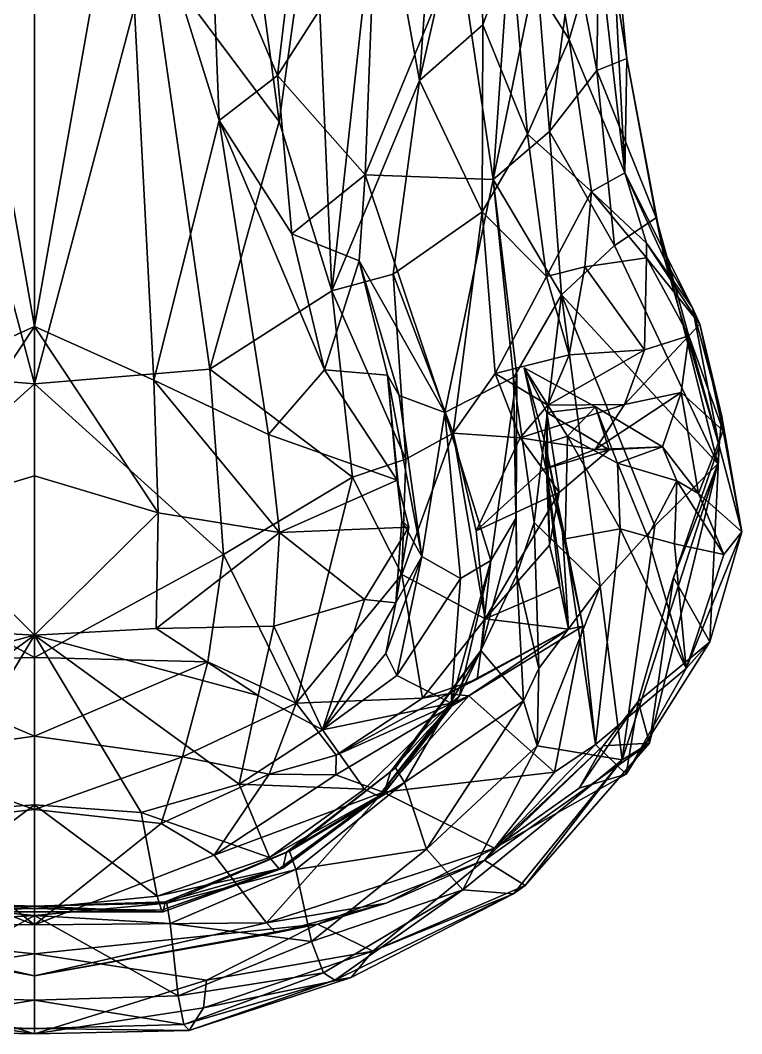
# Model space of a CAD drawing. Extents: x -0.66 to 0.66, y -2.3 to 3.93.
# Drawn here: x -0.0021 to 0.103, y -2.3014 to -2.1539 of the extents above; entities that cross this region are included whole.
import ezdxf

# ---------------------------------------------------------------- set-up
doc = ezdxf.new("R2010")
doc.units = 0
doc.layers.add('PARASAUR$LWO', color=1, linetype='CONTINUOUS')

msp = doc.modelspace()

# ---------------------------------------------------------------- linework, layer by layer
at = {"layer": 'PARASAUR$LWO'}
for points in [[(0, -2.10964, 2.57286), (0, -2.19849, 2.56348), (-0.01311, -2.12437, 2.57432)], [(0, -2.19849, 2.56348), (0, -2.10964, 2.57286), (0.01311, -2.12437, 2.57432)], [(0.0354, -2.16195, 2.58645), (0.02575, -2.13905, 2.58), (0.04013, -2.12242, 2.597)], [(0.0354, -2.16195, 2.58645), (0.04013, -2.12242, 2.597), (0.04958, -2.13979, 2.60565)], [(0, -2.19849, 2.56348), (-0.01739, -2.20628, 2.56612), (-0.01311, -2.12437, 2.57432)], [(0.01739, -2.20628, 2.56612), (0, -2.19849, 2.56348), (0.01311, -2.12437, 2.57432)], [(0.02693, -2.16851, 2.57672), (0.01311, -2.12437, 2.57432), (0.02575, -2.13905, 2.58)], [(0.01739, -2.20628, 2.56612), (0.01311, -2.12437, 2.57432), (0.02693, -2.16851, 2.57672)], [(0.06465, -2.12496, 2.78413), (0.05606, -2.16264, 2.77963), (0.06529, -2.15457, 2.76835)], [(0.05853, -2.1283, 2.79328), (0.05606, -2.16264, 2.77963), (0.06465, -2.12496, 2.78413)], [(0.06465, -2.12496, 2.78413), (0.06529, -2.15457, 2.76835), (0.06948, -2.14336, 2.76352)], [(0.05019, -2.13034, 2.80357), (0.05606, -2.16264, 2.77963), (0.05853, -2.1283, 2.79328)], [(0.07331, -2.12902, 2.75879), (0.06948, -2.14336, 2.76352), (0.07789, -2.15668, 2.7519)], [(0.07331, -2.12902, 2.75879), (0.07789, -2.15668, 2.7519), (0.08211, -2.14219, 2.74169)], [(0.04069, -2.13217, 2.81326), (0.04332, -2.19327, 2.78324), (0.05019, -2.13034, 2.80357)], [(0.04332, -2.19327, 2.78324), (0.05606, -2.16264, 2.77963), (0.05019, -2.13034, 2.80357)], [(0.03109, -2.13477, 2.82039), (0.03566, -2.16862, 2.79631), (0.04069, -2.13217, 2.81326)], [(0.03566, -2.16862, 2.79631), (0.04332, -2.19327, 2.78324), (0.04069, -2.13217, 2.81326)], [(0.08211, -2.14219, 2.74169), (0.086, -2.17609, 2.7225), (0.08375, -2.13309, 2.72052)], [(0.08375, -2.13309, 2.72052), (0.08627, -2.15946, 2.70301), (0.0823, -2.1343, 2.69104)], [(0.086, -2.17609, 2.7225), (0.08627, -2.15946, 2.70301), (0.08375, -2.13309, 2.72052)], [(0.03109, -2.13477, 2.82039), (0.01681, -2.14351, 2.82337), (0.03566, -2.16862, 2.79631)], [(0.0823, -2.1343, 2.69104), (0.08192, -2.16121, 2.68024), (0.07857, -2.14352, 2.66218)], [(0.08627, -2.15946, 2.70301), (0.08192, -2.16121, 2.68024), (0.0823, -2.1343, 2.69104)], [(0.02693, -2.16851, 2.57672), (0.02575, -2.13905, 2.58), (0.0354, -2.16195, 2.58645)], [(0.04818, -2.17638, 2.59794), (0.0354, -2.16195, 2.58645), (0.04958, -2.13979, 2.60565)], [(0.04958, -2.13979, 2.60565), (0.06182, -2.1433, 2.61914), (0.04818, -2.17638, 2.59794)], [(0.08211, -2.14219, 2.74169), (0.07789, -2.15668, 2.7519), (0.086, -2.17609, 2.7225)], [(0, -2.20685, 2.79113), (-0.01681, -2.14351, 2.82337), (-0.02554, -2.20467, 2.78478)], [(0, -2.20685, 2.79113), (0, -2.14769, 2.82793), (-0.01681, -2.14351, 2.82337)], [(0, -2.14769, 2.82793), (0, -2.20685, 2.79113), (0.01681, -2.14351, 2.82337)], [(0.01681, -2.14351, 2.82337), (0, -2.20685, 2.79113), (0.02554, -2.20467, 2.78478)], [(0.01681, -2.14351, 2.82337), (0.02554, -2.20467, 2.78478), (0.03566, -2.16862, 2.79631)], [(0.06182, -2.1433, 2.61914), (0.06682, -2.17706, 2.62258), (0.04818, -2.17638, 2.59794)], [(0.06182, -2.1433, 2.61914), (0.06898, -2.14571, 2.62837), (0.06682, -2.17706, 2.62258)], [(0.06948, -2.14336, 2.76352), (0.06529, -2.15457, 2.76835), (0.0718, -2.1705, 2.76051)], [(0.06948, -2.14336, 2.76352), (0.0718, -2.1705, 2.76051), (0.07789, -2.15668, 2.7519)], [(0.07857, -2.14352, 2.66218), (0.07504, -2.17009, 2.64423), (0.07313, -2.14646, 2.63799)], [(0.08192, -2.16121, 2.68024), (0.07504, -2.17009, 2.64423), (0.07857, -2.14352, 2.66218)], [(0.06898, -2.14571, 2.62837), (0.07313, -2.14646, 2.63799), (0.06682, -2.17706, 2.62258)], [(0.07504, -2.17009, 2.64423), (0.06682, -2.17706, 2.62258), (0.07313, -2.14646, 2.63799)], [(0.06529, -2.15457, 2.76835), (0.05606, -2.16264, 2.77963), (0.06523, -2.18177, 2.76687)], [(0.06529, -2.15457, 2.76835), (0.06523, -2.18177, 2.76687), (0.0718, -2.1705, 2.76051)], [(0.07789, -2.15668, 2.7519), (0.0718, -2.1705, 2.76051), (0.08113, -2.17884, 2.74291)], [(0.07789, -2.15668, 2.7519), (0.08113, -2.17884, 2.74291), (0.086, -2.17609, 2.7225)], [(0.08192, -2.16121, 2.68024), (0.08627, -2.15946, 2.70301), (0.09057, -2.18266, 2.69578)], [(0.08627, -2.15946, 2.70301), (0.086, -2.17609, 2.7225), (0.09176, -2.18866, 2.7154)], [(0.09176, -2.18866, 2.7154), (0.09057, -2.18266, 2.69578), (0.08627, -2.15946, 2.70301)], [(0.07504, -2.17009, 2.64423), (0.08192, -2.16121, 2.68024), (0.08448, -2.18671, 2.66669)], [(0.09057, -2.18266, 2.69578), (0.08448, -2.18671, 2.66669), (0.08192, -2.16121, 2.68024)], [(0.03751, -2.18498, 2.5833), (0.02693, -2.16851, 2.57672), (0.0354, -2.16195, 2.58645)], [(0.03751, -2.18498, 2.5833), (0.0354, -2.16195, 2.58645), (0.04818, -2.17638, 2.59794)], [(0.04332, -2.19327, 2.78324), (0.05224, -2.19087, 2.77797), (0.05606, -2.16264, 2.77963)], [(0.05224, -2.19087, 2.77797), (0.06523, -2.18177, 2.76687), (0.05606, -2.16264, 2.77963)], [(0.03411, -2.21419, 2.57136), (0.01739, -2.20628, 2.56612), (0.02693, -2.16851, 2.57672)], [(0.03566, -2.16862, 2.79631), (0.02554, -2.20467, 2.78478), (0.04332, -2.19327, 2.78324)], [(0.04224, -2.2048, 2.57943), (0.02693, -2.16851, 2.57672), (0.03751, -2.18498, 2.5833)], [(0.03411, -2.21419, 2.57136), (0.02693, -2.16851, 2.57672), (0.04224, -2.2048, 2.57943)], [(0.0718, -2.1705, 2.76051), (0.06523, -2.18177, 2.76687), (0.07457, -2.19122, 2.75702)], [(0.06682, -2.17706, 2.62258), (0.07504, -2.17009, 2.64423), (0.07677, -2.19389, 2.63814)], [(0.0718, -2.1705, 2.76051), (0.07457, -2.19122, 2.75702), (0.08113, -2.17884, 2.74291)], [(0.08448, -2.18671, 2.66669), (0.07677, -2.19389, 2.63814), (0.07504, -2.17009, 2.64423)], [(0.04729, -2.18893, 2.59358), (0.03751, -2.18498, 2.5833), (0.04818, -2.17638, 2.59794)], [(0.04729, -2.18893, 2.59358), (0.04818, -2.17638, 2.59794), (0.05979, -2.21099, 2.60413)], [(0.04818, -2.17638, 2.59794), (0.06682, -2.17706, 2.62258), (0.05979, -2.21099, 2.60413)], [(0.086, -2.17609, 2.7225), (0.08113, -2.17884, 2.74291), (0.08914, -2.18637, 2.73153)], [(0.086, -2.17609, 2.7225), (0.09583, -2.19577, 2.71844), (0.09176, -2.18866, 2.7154)], [(0.08914, -2.18637, 2.73153), (0.09583, -2.19577, 2.71844), (0.086, -2.17609, 2.7225)], [(0.06682, -2.17706, 2.62258), (0.07028, -2.20559, 2.6183), (0.05979, -2.21099, 2.60413)], [(0.07028, -2.20559, 2.6183), (0.06682, -2.17706, 2.62258), (0.06975, -2.20595, 2.62192)], [(0.07677, -2.19389, 2.63814), (0.06975, -2.20595, 2.62192), (0.06682, -2.17706, 2.62258)], [(0.08015, -2.1898, 2.75194), (0.08113, -2.17884, 2.74291), (0.07457, -2.19122, 2.75702)], [(0.08015, -2.1898, 2.75194), (0.08916, -2.18847, 2.73582), (0.08113, -2.17884, 2.74291)], [(0.08916, -2.18847, 2.73582), (0.08914, -2.18637, 2.73153), (0.08113, -2.17884, 2.74291)], [(0.06099, -2.21401, 2.76918), (0.06523, -2.18177, 2.76687), (0.05224, -2.19087, 2.77797)], [(0.06523, -2.18177, 2.76687), (0.06099, -2.21401, 2.76918), (0.06709, -2.20534, 2.76508)], [(0.06523, -2.18177, 2.76687), (0.06709, -2.20534, 2.76508), (0.07457, -2.19122, 2.75702)], [(0.08448, -2.18671, 2.66669), (0.09057, -2.18266, 2.69578), (0.09953, -2.21848, 2.66201)], [(0.09973, -2.21584, 2.69449), (0.09953, -2.21848, 2.66201), (0.09057, -2.18266, 2.69578)], [(0.09057, -2.18266, 2.69578), (0.09176, -2.18866, 2.7154), (0.09973, -2.21584, 2.69449)], [(0.04224, -2.2048, 2.57943), (0.03751, -2.18498, 2.5833), (0.04729, -2.18893, 2.59358)], [(0.09953, -2.21848, 2.66201), (0.07677, -2.19389, 2.63814), (0.08448, -2.18671, 2.66669)], [(0.08914, -2.18637, 2.73153), (0.09692, -2.19815, 2.72246), (0.09583, -2.19577, 2.71844)], [(0.08914, -2.18637, 2.73153), (0.08916, -2.18847, 2.73582), (0.09692, -2.19815, 2.72246)], [(0.0514, -2.20557, 2.58575), (0.04224, -2.2048, 2.57943), (0.04729, -2.18893, 2.59358)], [(0.0531, -2.20854, 2.59445), (0.0514, -2.20557, 2.58575), (0.04729, -2.18893, 2.59358)], [(0.04729, -2.18893, 2.59358), (0.05979, -2.21099, 2.60413), (0.0531, -2.20854, 2.59445)], [(0.08884, -2.20187, 2.74215), (0.08916, -2.18847, 2.73582), (0.08015, -2.1898, 2.75194)], [(0.08916, -2.18847, 2.73582), (0.08884, -2.20187, 2.74215), (0.09533, -2.19986, 2.72664)], [(0.09692, -2.19815, 2.72246), (0.08916, -2.18847, 2.73582), (0.09533, -2.19986, 2.72664)], [(0.09583, -2.19577, 2.71844), (0.09973, -2.21584, 2.69449), (0.09176, -2.18866, 2.7154)], [(0.0541, -2.21779, 2.77196), (0.05224, -2.19087, 2.77797), (0.04332, -2.19327, 2.78324)], [(0.05224, -2.19087, 2.77797), (0.0541, -2.21779, 2.77196), (0.06099, -2.21401, 2.76918)], [(0.07457, -2.19122, 2.75702), (0.07787, -2.2026, 2.75757), (0.08015, -2.1898, 2.75194)], [(0.08884, -2.20187, 2.74215), (0.08015, -2.1898, 2.75194), (0.07787, -2.2026, 2.75757)], [(0.07457, -2.19122, 2.75702), (0.06709, -2.20534, 2.76508), (0.07787, -2.2026, 2.75757)], [(0.04332, -2.19327, 2.78324), (0.02554, -2.20467, 2.78478), (0.04635, -2.2204, 2.77358)], [(0.04332, -2.19327, 2.78324), (0.04635, -2.2204, 2.77358), (0.0541, -2.21779, 2.77196)], [(0.07677, -2.19389, 2.63814), (0.07276, -2.22702, 2.62799), (0.06975, -2.20595, 2.62192)], [(0.07276, -2.22702, 2.62799), (0.07677, -2.19389, 2.63814), (0.08238, -2.23633, 2.63836)], [(0.09034, -2.22749, 2.64676), (0.08238, -2.23633, 2.63836), (0.07677, -2.19389, 2.63814)], [(0.09953, -2.21848, 2.66201), (0.09034, -2.22749, 2.64676), (0.07677, -2.19389, 2.63814)], [(0.09692, -2.19815, 2.72246), (0.10011, -2.21156, 2.71394), (0.09583, -2.19577, 2.71844)], [(0.09973, -2.21584, 2.69449), (0.09583, -2.19577, 2.71844), (0.10011, -2.21156, 2.71394)], [(-0.01739, -2.20628, 2.56612), (0, -2.19849, 2.56348), (-0.01802, -2.22562, 2.56851)], [(0, -2.22024, 2.56645), (-0.01802, -2.22562, 2.56851), (0, -2.19849, 2.56348)], [(0, -2.19849, 2.56348), (0.01739, -2.20628, 2.56612), (0.01802, -2.22562, 2.56851)], [(0.01802, -2.22562, 2.56851), (0, -2.22024, 2.56645), (0, -2.19849, 2.56348)], [(0.10029, -2.21365, 2.71812), (0.09692, -2.19815, 2.72246), (0.09533, -2.19986, 2.72664)], [(0.10029, -2.21365, 2.71812), (0.10011, -2.21156, 2.71394), (0.09692, -2.19815, 2.72246)], [(0.08884, -2.20187, 2.74215), (0.08592, -2.20982, 2.74575), (0.09533, -2.19986, 2.72664)], [(0.08592, -2.20982, 2.74575), (0.09418, -2.2081, 2.72616), (0.09533, -2.19986, 2.72664)], [(0.09418, -2.2081, 2.72616), (0.10029, -2.21365, 2.71812), (0.09533, -2.19986, 2.72664)], [(0.07475, -2.20993, 2.76053), (0.07787, -2.2026, 2.75757), (0.06709, -2.20534, 2.76508)], [(0.07475, -2.20993, 2.76053), (0.08884, -2.20187, 2.74215), (0.07787, -2.2026, 2.75757)], [(0.08592, -2.20982, 2.74575), (0.08884, -2.20187, 2.74215), (0.07475, -2.20993, 2.76053)], [(0.08171, -2.2102, 2.72894), (0.07134, -2.20449, 2.73219), (0.07765, -2.21444, 2.72514)], [(0.07439, -2.2155, 2.72886), (0.07765, -2.21444, 2.72514), (0.07134, -2.20449, 2.73219)], [(0.07439, -2.2155, 2.72886), (0.07134, -2.20449, 2.73219), (0.0746, -2.21952, 2.73867)], [(0.07464, -2.211, 2.74302), (0.0746, -2.21952, 2.73867), (0.07134, -2.20449, 2.73219)], [(0.08171, -2.2102, 2.72894), (0.07464, -2.211, 2.74302), (0.07134, -2.20449, 2.73219)], [(0, -2.20685, 2.79113), (-0.02554, -2.20467, 2.78478), (-0.02752, -2.23166, 2.77405)], [(0.02554, -2.20467, 2.78478), (0, -2.20685, 2.79113), (0.02752, -2.23166, 2.77405)], [(0.02554, -2.20467, 2.78478), (0.02752, -2.23166, 2.77405), (0.04635, -2.2204, 2.77358)], [(0.05283, -2.22087, 2.58042), (0.03411, -2.21419, 2.57136), (0.04224, -2.2048, 2.57943)], [(0.05283, -2.22087, 2.58042), (0.04224, -2.2048, 2.57943), (0.0514, -2.20557, 2.58575)], [(0.05642, -2.23198, 2.5968), (0.0514, -2.20557, 2.58575), (0.0531, -2.20854, 2.59445)], [(0.05642, -2.23198, 2.5968), (0.05352, -2.22677, 2.58564), (0.0514, -2.20557, 2.58575)], [(0.05352, -2.22677, 2.58564), (0.05283, -2.22087, 2.58042), (0.0514, -2.20557, 2.58575)], [(0.05979, -2.21099, 2.60413), (0.07028, -2.20559, 2.6183), (0.06648, -2.23254, 2.61611)], [(0.06709, -2.20534, 2.76508), (0.06099, -2.21401, 2.76918), (0.07074, -2.21471, 2.76171)], [(0.07028, -2.20559, 2.6183), (0.07015, -2.22632, 2.62179), (0.06648, -2.23254, 2.61611)], [(0.06709, -2.20534, 2.76508), (0.07074, -2.21471, 2.76171), (0.07475, -2.20993, 2.76053)], [(0.07015, -2.22632, 2.62179), (0.07028, -2.20559, 2.6183), (0.06975, -2.20595, 2.62192)], [(0.07027, -2.23461, 2.62639), (0.06975, -2.20595, 2.62192), (0.07276, -2.22702, 2.62799)], [(0.06975, -2.20595, 2.62192), (0.07027, -2.23461, 2.62639), (0.07015, -2.22632, 2.62179)], [(0, -2.24667, 2.77126), (0, -2.20685, 2.79113), (-0.02752, -2.23166, 2.77405)], [(0, -2.20685, 2.79113), (0, -2.24667, 2.77126), (0.02752, -2.23166, 2.77405)], [(0.01739, -2.20628, 2.56612), (0.03411, -2.21419, 2.57136), (0.03571, -2.22848, 2.57307)], [(0.03571, -2.22848, 2.57307), (0.01802, -2.22562, 2.56851), (0.01739, -2.20628, 2.56612)], [(0.05642, -2.23198, 2.5968), (0.0531, -2.20854, 2.59445), (0.05979, -2.21099, 2.60413)], [(0.09418, -2.2081, 2.72616), (0.08169, -2.21638, 2.74474), (0.09146, -2.21602, 2.72586)], [(0.08169, -2.21638, 2.74474), (0.09418, -2.2081, 2.72616), (0.08592, -2.20982, 2.74575)], [(0.09673, -2.22278, 2.71878), (0.09418, -2.2081, 2.72616), (0.09146, -2.21602, 2.72586)], [(0.09418, -2.2081, 2.72616), (0.09673, -2.22278, 2.71878), (0.10029, -2.21365, 2.71812)], [(0.08592, -2.20982, 2.74575), (0.07475, -2.20993, 2.76053), (0.07074, -2.21471, 2.76171)], [(0.08169, -2.21638, 2.74474), (0.08592, -2.20982, 2.74575), (0.07074, -2.21471, 2.76171)], [(0.07464, -2.211, 2.74302), (0.08171, -2.2102, 2.72894), (0.08371, -2.21645, 2.73939)], [(0.07765, -2.21444, 2.72514), (0.08493, -2.21837, 2.72378), (0.08171, -2.2102, 2.72894)], [(0.08171, -2.2102, 2.72894), (0.08493, -2.21837, 2.72378), (0.09146, -2.21602, 2.72586)], [(0.08371, -2.21645, 2.73939), (0.08171, -2.2102, 2.72894), (0.09146, -2.21602, 2.72586)], [(0.05979, -2.21099, 2.60413), (0.06207, -2.23515, 2.6077), (0.05642, -2.23198, 2.5968)], [(0.05979, -2.21099, 2.60413), (0.06648, -2.23254, 2.61611), (0.06207, -2.23515, 2.6077)], [(0.07464, -2.211, 2.74302), (0.07501, -2.23034, 2.75247), (0.0746, -2.21952, 2.73867)], [(0.07501, -2.23034, 2.75247), (0.07464, -2.211, 2.74302), (0.07642, -2.22265, 2.75395)], [(0.07464, -2.211, 2.74302), (0.08371, -2.21645, 2.73939), (0.07642, -2.22265, 2.75395)], [(0.10011, -2.21156, 2.71394), (0.10301, -2.22838, 2.70762), (0.09973, -2.21584, 2.69449)], [(0.10011, -2.21156, 2.71394), (0.10029, -2.21365, 2.71812), (0.10301, -2.22838, 2.70762)], [(0.03571, -2.22848, 2.57307), (0.03411, -2.21419, 2.57136), (0.05283, -2.22087, 2.58042)], [(0.06099, -2.21401, 2.76918), (0.0541, -2.21779, 2.77196), (0.0535, -2.23459, 2.76655)], [(0.0535, -2.23459, 2.76655), (0.06567, -2.24103, 2.75942), (0.06099, -2.21401, 2.76918)], [(0.06567, -2.24103, 2.75942), (0.06433, -2.22824, 2.76366), (0.06099, -2.21401, 2.76918)], [(0.06099, -2.21401, 2.76918), (0.06433, -2.22824, 2.76366), (0.07074, -2.21471, 2.76171)], [(0.0741, -2.21928, 2.75828), (0.07074, -2.21471, 2.76171), (0.06433, -2.22824, 2.76366)], [(0.0741, -2.21928, 2.75828), (0.08169, -2.21638, 2.74474), (0.07074, -2.21471, 2.76171)], [(0.07439, -2.2155, 2.72886), (0.07731, -2.22938, 2.72805), (0.07765, -2.21444, 2.72514)], [(0.07765, -2.21444, 2.72514), (0.07731, -2.22938, 2.72805), (0.0853, -2.22794, 2.72095)], [(0.08493, -2.21837, 2.72378), (0.07765, -2.21444, 2.72514), (0.0853, -2.22794, 2.72095)], [(0.10029, -2.21365, 2.71812), (0.09673, -2.22278, 2.71878), (0.10301, -2.22838, 2.70762)], [(0.0746, -2.21952, 2.73867), (0.07691, -2.22844, 2.7355), (0.07439, -2.2155, 2.72886)], [(0.07439, -2.2155, 2.72886), (0.07691, -2.22844, 2.7355), (0.07731, -2.22938, 2.72805)], [(0.08169, -2.21638, 2.74474), (0.08371, -2.21645, 2.73939), (0.09146, -2.21602, 2.72586)], [(0.08493, -2.21837, 2.72378), (0.09355, -2.22094, 2.72175), (0.09146, -2.21602, 2.72586)], [(0.09355, -2.22094, 2.72175), (0.09673, -2.22278, 2.71878), (0.09146, -2.21602, 2.72586)], [(0.09953, -2.21848, 2.66201), (0.09973, -2.21584, 2.69449), (0.09307, -2.23503, 2.67814)], [(0.09836, -2.24437, 2.69705), (0.09307, -2.23503, 2.67814), (0.09973, -2.21584, 2.69449)], [(0.10301, -2.22838, 2.70762), (0.09836, -2.24437, 2.69705), (0.09973, -2.21584, 2.69449)], [(0.08371, -2.21645, 2.73939), (0.08169, -2.21638, 2.74474), (0.0741, -2.21928, 2.75828)], [(0.08371, -2.21645, 2.73939), (0.0741, -2.21928, 2.75828), (0.07642, -2.22265, 2.75395)], [(0.0541, -2.21779, 2.77196), (0.04635, -2.2204, 2.77358), (0.0535, -2.23459, 2.76655)], [(0.09355, -2.22094, 2.72175), (0.08493, -2.21837, 2.72378), (0.08929, -2.22907, 2.72046)], [(0.08929, -2.22907, 2.72046), (0.08493, -2.21837, 2.72378), (0.0853, -2.22794, 2.72095)], [(0.09034, -2.22749, 2.64676), (0.09953, -2.21848, 2.66201), (0.08559, -2.26156, 2.65052)], [(0.08956, -2.25916, 2.66137), (0.08559, -2.26156, 2.65052), (0.09953, -2.21848, 2.66201)], [(0.09953, -2.21848, 2.66201), (0.09307, -2.23503, 2.67814), (0.08956, -2.25916, 2.66137)], [(0, -2.22024, 2.56645), (0, -2.24341, 2.57858), (-0.01802, -2.22562, 2.56851)], [(0, -2.24341, 2.57858), (0, -2.22024, 2.56645), (0.01802, -2.22562, 2.56851)], [(0.04635, -2.2204, 2.77358), (0.02752, -2.23166, 2.77405), (0.03812, -2.25334, 2.76213)], [(0.0535, -2.23459, 2.76655), (0.04635, -2.2204, 2.77358), (0.03812, -2.25334, 2.76213)], [(0.06433, -2.22824, 2.76366), (0.07642, -2.22265, 2.75395), (0.0741, -2.21928, 2.75828)], [(0.07691, -2.22844, 2.7355), (0.0746, -2.21952, 2.73867), (0.07777, -2.24257, 2.74657)], [(0.0746, -2.21952, 2.73867), (0.07652, -2.23636, 2.75007), (0.07777, -2.24257, 2.74657)], [(0.0746, -2.21952, 2.73867), (0.07501, -2.23034, 2.75247), (0.07652, -2.23636, 2.75007)], [(0.05453, -2.22772, 2.57972), (0.03571, -2.22848, 2.57307), (0.05283, -2.22087, 2.58042)], [(0.05453, -2.22772, 2.57972), (0.05283, -2.22087, 2.58042), (0.05352, -2.22677, 2.58564)], [(0.08929, -2.22907, 2.72046), (0.09322, -2.23011, 2.71987), (0.09355, -2.22094, 2.72175)], [(0.10043, -2.23166, 2.71583), (0.09355, -2.22094, 2.72175), (0.09322, -2.23011, 2.71987)], [(0.09355, -2.22094, 2.72175), (0.10043, -2.23166, 2.71583), (0.09673, -2.22278, 2.71878)], [(0.06433, -2.22824, 2.76366), (0.06567, -2.24103, 2.75942), (0.07642, -2.22265, 2.75395)], [(0.07501, -2.23034, 2.75247), (0.07642, -2.22265, 2.75395), (0.06567, -2.24103, 2.75942)], [(0.09673, -2.22278, 2.71878), (0.10043, -2.23166, 2.71583), (0.10301, -2.22838, 2.70762)], [(0, -2.24341, 2.57858), (-0.01771, -2.24245, 2.57698), (-0.01802, -2.22562, 2.56851)], [(0.01771, -2.24245, 2.57698), (0, -2.24341, 2.57858), (0.01802, -2.22562, 2.56851)], [(0.01771, -2.24245, 2.57698), (0.01802, -2.22562, 2.56851), (0.03571, -2.22848, 2.57307)], [(0.06503, -2.24564, 2.62741), (0.07015, -2.22632, 2.62179), (0.07027, -2.23461, 2.62639)], [(0.06648, -2.23254, 2.61611), (0.07015, -2.22632, 2.62179), (0.06503, -2.24564, 2.62741)], [(0.03571, -2.22848, 2.57307), (0.05453, -2.22772, 2.57972), (0.04809, -2.23822, 2.58184)], [(0.04809, -2.23822, 2.58184), (0.05453, -2.22772, 2.57972), (0.05263, -2.23873, 2.58656)], [(0.05263, -2.23873, 2.58656), (0.05352, -2.22677, 2.58564), (0.05642, -2.23198, 2.5968)], [(0.05263, -2.23873, 2.58656), (0.05453, -2.22772, 2.57972), (0.05352, -2.22677, 2.58564)], [(0.07027, -2.23461, 2.62639), (0.07276, -2.22702, 2.62799), (0.07344, -2.24828, 2.63393)], [(0.08238, -2.23633, 2.63836), (0.07344, -2.24828, 2.63393), (0.07276, -2.22702, 2.62799)], [(0.0853, -2.22794, 2.72095), (0.07731, -2.22938, 2.72805), (0.08173, -2.25932, 2.72449)], [(0.09493, -2.24825, 2.71213), (0.0853, -2.22794, 2.72095), (0.08173, -2.25932, 2.72449)], [(0.08238, -2.23633, 2.63836), (0.09034, -2.22749, 2.64676), (0.08559, -2.26156, 2.65052)], [(0.08929, -2.22907, 2.72046), (0.0853, -2.22794, 2.72095), (0.09493, -2.24825, 2.71213)], [(0.03487, -2.24213, 2.57955), (0.01771, -2.24245, 2.57698), (0.03571, -2.22848, 2.57307)], [(0.04809, -2.23822, 2.58184), (0.03487, -2.24213, 2.57955), (0.03571, -2.22848, 2.57307)], [(0.07691, -2.22844, 2.7355), (0.07986, -2.24209, 2.73572), (0.07731, -2.22938, 2.72805)], [(0.07986, -2.24209, 2.73572), (0.07691, -2.22844, 2.7355), (0.07777, -2.24257, 2.74657)], [(0.07731, -2.22938, 2.72805), (0.07986, -2.24209, 2.73572), (0.08173, -2.25932, 2.72449)], [(0.09322, -2.23011, 2.71987), (0.08929, -2.22907, 2.72046), (0.09493, -2.24825, 2.71213)], [(0.09493, -2.24825, 2.71213), (0.09836, -2.24437, 2.69705), (0.10301, -2.22838, 2.70762)], [(0.10301, -2.22838, 2.70762), (0.10043, -2.23166, 2.71583), (0.09493, -2.24825, 2.71213)], [(0.06567, -2.24103, 2.75942), (0.07652, -2.23636, 2.75007), (0.07501, -2.23034, 2.75247)], [(0.10043, -2.23166, 2.71583), (0.09322, -2.23011, 2.71987), (0.09493, -2.24825, 2.71213)], [(0, -2.24667, 2.77126), (-0.02752, -2.23166, 2.77405), (-0.02528, -2.2473, 2.76682)], [(0.02752, -2.23166, 2.77405), (0, -2.24667, 2.77126), (0.02528, -2.2473, 2.76682)], [(0.02752, -2.23166, 2.77405), (0.02528, -2.2473, 2.76682), (0.03812, -2.25334, 2.76213)], [(0.05119, -2.24607, 2.59571), (0.05263, -2.23873, 2.58656), (0.05642, -2.23198, 2.5968)], [(0.05642, -2.23198, 2.5968), (0.0528, -2.24927, 2.6008), (0.05119, -2.24607, 2.59571)], [(0.0528, -2.24927, 2.6008), (0.05642, -2.23198, 2.5968), (0.06207, -2.23515, 2.6077)], [(0.06648, -2.23254, 2.61611), (0.06184, -2.25236, 2.61828), (0.06071, -2.25334, 2.615)], [(0.06207, -2.23515, 2.6077), (0.06648, -2.23254, 2.61611), (0.06071, -2.25334, 2.615)], [(0.06648, -2.23254, 2.61611), (0.06503, -2.24564, 2.62741), (0.06184, -2.25236, 2.61828)], [(0.03812, -2.25334, 2.76213), (0.05651, -2.25259, 2.75748), (0.0535, -2.23459, 2.76655)], [(0.06207, -2.23515, 2.6077), (0.06071, -2.25334, 2.615), (0.0528, -2.24927, 2.6008)], [(0.06567, -2.24103, 2.75942), (0.0535, -2.23459, 2.76655), (0.05651, -2.25259, 2.75748)], [(0.06503, -2.24564, 2.62741), (0.07027, -2.23461, 2.62639), (0.07124, -2.25299, 2.63467)], [(0.07344, -2.24828, 2.63393), (0.07124, -2.25299, 2.63467), (0.07027, -2.23461, 2.62639)], [(0.08791, -2.2531, 2.69277), (0.08956, -2.25916, 2.66137), (0.09307, -2.23503, 2.67814)], [(0.09836, -2.24437, 2.69705), (0.08791, -2.2531, 2.69277), (0.09307, -2.23503, 2.67814)], [(0.06567, -2.24103, 2.75942), (0.07777, -2.24257, 2.74657), (0.07652, -2.23636, 2.75007)], [(0.08238, -2.23633, 2.63836), (0.0732, -2.25955, 2.63948), (0.07344, -2.24828, 2.63393)], [(0.08238, -2.23633, 2.63836), (0.08559, -2.26156, 2.65052), (0.0732, -2.25955, 2.63948)], [(0.03487, -2.24213, 2.57955), (0.04809, -2.23822, 2.58184), (0.04195, -2.25718, 2.59948)], [(0.05263, -2.23873, 2.58656), (0.04195, -2.25718, 2.59948), (0.04809, -2.23822, 2.58184)], [(0.04195, -2.25718, 2.59948), (0.05263, -2.23873, 2.58656), (0.05119, -2.24607, 2.59571)], [(0.0645, -2.24981, 2.75373), (0.06567, -2.24103, 2.75942), (0.05651, -2.25259, 2.75748)], [(0.06567, -2.24103, 2.75942), (0.0645, -2.24981, 2.75373), (0.07777, -2.24257, 2.74657)], [(0, -2.24341, 2.57858), (-0.03258, -2.25222, 2.5876), (-0.01771, -2.24245, 2.57698)], [(0.03258, -2.25222, 2.5876), (0, -2.24341, 2.57858), (0.01771, -2.24245, 2.57698)], [(0.01771, -2.24245, 2.57698), (0.03487, -2.24213, 2.57955), (0.03258, -2.25222, 2.5876)], [(0.04195, -2.25718, 2.59948), (0.03258, -2.25222, 2.5876), (0.03487, -2.24213, 2.57955)], [(0.0645, -2.24981, 2.75373), (0.06019, -2.25195, 2.75122), (0.07777, -2.24257, 2.74657)], [(0.06019, -2.25195, 2.75122), (0.06327, -2.25223, 2.74397), (0.07777, -2.24257, 2.74657)], [(0.07986, -2.24209, 2.73572), (0.06327, -2.25223, 2.74397), (0.07574, -2.26339, 2.72903)], [(0.06327, -2.25223, 2.74397), (0.07986, -2.24209, 2.73572), (0.07777, -2.24257, 2.74657)], [(0.07986, -2.24209, 2.73572), (0.07574, -2.26339, 2.72903), (0.08173, -2.25932, 2.72449)], [(-0.03258, -2.25222, 2.5876), (0, -2.24341, 2.57858), (-0.0298, -2.26513, 2.60369)], [(-0.01554, -2.26925, 2.60683), (-0.0298, -2.26513, 2.60369), (0, -2.24341, 2.57858)], [(0, -2.26814, 2.60736), (-0.01554, -2.26925, 2.60683), (0, -2.24341, 2.57858)], [(0, -2.24341, 2.57858), (0.03258, -2.25222, 2.5876), (0.0298, -2.26513, 2.60369)], [(0.0298, -2.26513, 2.60369), (0.01554, -2.26925, 2.60683), (0, -2.24341, 2.57858)], [(0.01554, -2.26925, 2.60683), (0, -2.26814, 2.60736), (0, -2.24341, 2.57858)], [(0.06503, -2.24564, 2.62741), (0.05187, -2.26333, 2.6294), (0.06184, -2.25236, 2.61828)], [(0.06503, -2.24564, 2.62741), (0.0526, -2.26274, 2.63237), (0.05187, -2.26333, 2.6294)], [(0.06503, -2.24564, 2.62741), (0.0539, -2.26488, 2.63565), (0.0526, -2.26274, 2.63237)], [(0.06503, -2.24564, 2.62741), (0.07124, -2.25299, 2.63467), (0.0539, -2.26488, 2.63565)], [(0.08617, -2.26365, 2.71307), (0.08791, -2.2531, 2.69277), (0.09836, -2.24437, 2.69705)], [(0.09493, -2.24825, 2.71213), (0.08617, -2.26365, 2.71307), (0.09836, -2.24437, 2.69705)], [(0, -2.25812, 2.76325), (0, -2.24667, 2.77126), (-0.02528, -2.2473, 2.76682)], [(0, -2.24667, 2.77126), (0, -2.25812, 2.76325), (0.02528, -2.2473, 2.76682)], [(0.05119, -2.24607, 2.59571), (0.0528, -2.24927, 2.6008), (0.04195, -2.25718, 2.59948)], [(0, -2.25812, 2.76325), (-0.02528, -2.2473, 2.76682), (-0.02157, -2.26115, 2.75823)], [(0.02528, -2.2473, 2.76682), (0, -2.25812, 2.76325), (0.02157, -2.26115, 2.75823)], [(0.02528, -2.2473, 2.76682), (0.02157, -2.26115, 2.75823), (0.03812, -2.25334, 2.76213)], [(0.07344, -2.24828, 2.63393), (0.0732, -2.25955, 2.63948), (0.07124, -2.25299, 2.63467)], [(0.08173, -2.25932, 2.72449), (0.08617, -2.26365, 2.71307), (0.09493, -2.24825, 2.71213)], [(0.0528, -2.24927, 2.6008), (0.06071, -2.25334, 2.615), (0.04195, -2.25718, 2.59948)], [(0.06019, -2.25195, 2.75122), (0.0645, -2.24981, 2.75373), (0.05651, -2.25259, 2.75748)], [(0.04195, -2.25718, 2.59948), (0.0298, -2.26513, 2.60369), (0.03258, -2.25222, 2.5876)], [(0.05651, -2.25259, 2.75748), (0.03812, -2.25334, 2.76213), (0.04395, -2.2609, 2.75385)], [(0.04391, -2.26374, 2.74684), (0.06327, -2.25223, 2.74397), (0.04395, -2.2609, 2.75385)], [(0.06327, -2.25223, 2.74397), (0.04391, -2.26374, 2.74684), (0.05081, -2.26629, 2.7367)], [(0.04395, -2.2609, 2.75385), (0.06019, -2.25195, 2.75122), (0.05651, -2.25259, 2.75748)], [(0.06327, -2.25223, 2.74397), (0.06019, -2.25195, 2.75122), (0.04395, -2.2609, 2.75385)], [(0.05013, -2.26687, 2.61931), (0.06071, -2.25334, 2.615), (0.06184, -2.25236, 2.61828)], [(0.06184, -2.25236, 2.61828), (0.05092, -2.26642, 2.62263), (0.05013, -2.26687, 2.61931)], [(0.06327, -2.25223, 2.74397), (0.05081, -2.26629, 2.7367), (0.07574, -2.26339, 2.72903)], [(0.05187, -2.26333, 2.6294), (0.05092, -2.26642, 2.62263), (0.06184, -2.25236, 2.61828)], [(0.07124, -2.25299, 2.63467), (0.05711, -2.27458, 2.64093), (0.0539, -2.26488, 2.63565)], [(0.07124, -2.25299, 2.63467), (0.0732, -2.25955, 2.63948), (0.05711, -2.27458, 2.64093)], [(0.07934, -2.26569, 2.70784), (0.08791, -2.2531, 2.69277), (0.08617, -2.26365, 2.71307)], [(0.07934, -2.26569, 2.70784), (0.08283, -2.25954, 2.685), (0.08791, -2.2531, 2.69277)], [(0.08283, -2.25954, 2.685), (0.08956, -2.25916, 2.66137), (0.08791, -2.2531, 2.69277)], [(0.03812, -2.25334, 2.76213), (0.02157, -2.26115, 2.75823), (0.03418, -2.26367, 2.75406)], [(0.03812, -2.25334, 2.76213), (0.03418, -2.26367, 2.75406), (0.04395, -2.2609, 2.75385)], [(0.06071, -2.25334, 2.615), (0.04809, -2.26582, 2.61473), (0.04195, -2.25718, 2.59948)], [(0.06071, -2.25334, 2.615), (0.05013, -2.26687, 2.61931), (0.04809, -2.26582, 2.61473)], [(0.04195, -2.25718, 2.59948), (0.04809, -2.26582, 2.61473), (0.0298, -2.26513, 2.60369)], [(0, -2.26878, 2.75374), (0, -2.25812, 2.76325), (-0.02157, -2.26115, 2.75823)], [(0, -2.25812, 2.76325), (0, -2.26878, 2.75374), (0.02157, -2.26115, 2.75823)], [(0.0732, -2.25955, 2.63948), (0.06239, -2.28051, 2.64787), (0.05711, -2.27458, 2.64093)], [(0.06239, -2.28051, 2.64787), (0.0732, -2.25955, 2.63948), (0.08559, -2.26156, 2.65052)], [(0.06553, -2.2762, 2.68606), (0.07146, -2.27985, 2.66436), (0.08956, -2.25916, 2.66137)], [(0.08956, -2.25916, 2.66137), (0.08283, -2.25954, 2.685), (0.06553, -2.2762, 2.68606)], [(0.08283, -2.25954, 2.685), (0.06701, -2.27443, 2.7218), (0.06553, -2.2762, 2.68606)], [(0.06701, -2.27443, 2.7218), (0.08617, -2.26365, 2.71307), (0.08173, -2.25932, 2.72449)], [(0.07574, -2.26339, 2.72903), (0.06701, -2.27443, 2.7218), (0.08173, -2.25932, 2.72449)], [(0.06701, -2.27443, 2.7218), (0.08283, -2.25954, 2.685), (0.07934, -2.26569, 2.70784)], [(0.08956, -2.25916, 2.66137), (0.07146, -2.27985, 2.66436), (0.08559, -2.26156, 2.65052)], [(0, -2.26878, 2.75374), (-0.02157, -2.26115, 2.75823), (-0.01846, -2.27086, 2.74865)], [(0.02157, -2.26115, 2.75823), (0, -2.26878, 2.75374), (0.01846, -2.27086, 2.74865)], [(0.02157, -2.26115, 2.75823), (0.01846, -2.27086, 2.74865), (0.03418, -2.26367, 2.75406)], [(0.04395, -2.2609, 2.75385), (0.03418, -2.26367, 2.75406), (0.04391, -2.26374, 2.74684)], [(0.08559, -2.26156, 2.65052), (0.06975, -2.28108, 2.65748), (0.06239, -2.28051, 2.64787)], [(0.07146, -2.27985, 2.66436), (0.06975, -2.28108, 2.65748), (0.08559, -2.26156, 2.65052)], [(0.03669, -2.27501, 2.63213), (0.05187, -2.26333, 2.6294), (0.0526, -2.26274, 2.63237)], [(0.0526, -2.26274, 2.63237), (0.03714, -2.27485, 2.63517), (0.03669, -2.27501, 2.63213)], [(0.05187, -2.26333, 2.6294), (0.03669, -2.27501, 2.63213), (0.05092, -2.26642, 2.62263)], [(0.0526, -2.26274, 2.63237), (0.0539, -2.26488, 2.63565), (0.03714, -2.27485, 2.63517)], [(0.05081, -2.26629, 2.7367), (0.06701, -2.27443, 2.7218), (0.07574, -2.26339, 2.72903)], [(0.03418, -2.26367, 2.75406), (0.01846, -2.27086, 2.74865), (0.02619, -2.27545, 2.74282)], [(0.03418, -2.26367, 2.75406), (0.02619, -2.27545, 2.74282), (0.04391, -2.26374, 2.74684)], [(0.04391, -2.26374, 2.74684), (0.02619, -2.27545, 2.74282), (0.05081, -2.26629, 2.7367)], [(0.0539, -2.26488, 2.63565), (0.03806, -2.27756, 2.63818), (0.03714, -2.27485, 2.63517)], [(0.0539, -2.26488, 2.63565), (0.05711, -2.27458, 2.64093), (0.03806, -2.27756, 2.63818)], [(0.06701, -2.27443, 2.7218), (0.07934, -2.26569, 2.70784), (0.08617, -2.26365, 2.71307)], [(0.0298, -2.26513, 2.60369), (0.03425, -2.27578, 2.61803), (0.01554, -2.26925, 2.60683)], [(0.02619, -2.27545, 2.74282), (0.03381, -2.28531, 2.72652), (0.05081, -2.26629, 2.7367)], [(0.04809, -2.26582, 2.61473), (0.03425, -2.27578, 2.61803), (0.0298, -2.26513, 2.60369)], [(0.05081, -2.26629, 2.7367), (0.03381, -2.28531, 2.72652), (0.06701, -2.27443, 2.7218)], [(0.04809, -2.26582, 2.61473), (0.05013, -2.26687, 2.61931), (0.03425, -2.27578, 2.61803)], [(0.03565, -2.27744, 2.62205), (0.05013, -2.26687, 2.61931), (0.05092, -2.26642, 2.62263)], [(0.05092, -2.26642, 2.62263), (0.03616, -2.27734, 2.62529), (0.03565, -2.27744, 2.62205)], [(0.03669, -2.27501, 2.63213), (0.03616, -2.27734, 2.62529), (0.05092, -2.26642, 2.62263)], [(0.05013, -2.26687, 2.61931), (0.03565, -2.27744, 2.62205), (0.03425, -2.27578, 2.61803)], [(0, -2.28559, 2.73396), (0, -2.26878, 2.75374), (-0.01846, -2.27086, 2.74865)], [(0, -2.28324, 2.62179), (-0.01788, -2.28142, 2.61954), (0, -2.26814, 2.60736)], [(-0.01788, -2.28142, 2.61954), (-0.01554, -2.26925, 2.60683), (0, -2.26814, 2.60736)], [(0.01788, -2.28142, 2.61954), (0, -2.28324, 2.62179), (0, -2.26814, 2.60736)], [(0.01554, -2.26925, 2.60683), (0.01788, -2.28142, 2.61954), (0, -2.26814, 2.60736)], [(0, -2.26878, 2.75374), (0, -2.28559, 2.73396), (0.01846, -2.27086, 2.74865)], [(0.03425, -2.27578, 2.61803), (0.01788, -2.28142, 2.61954), (0.01554, -2.26925, 2.60683)], [(0, -2.28559, 2.73396), (-0.01846, -2.27086, 2.74865), (-0.02619, -2.27545, 2.74282)], [(0.01846, -2.27086, 2.74865), (0, -2.28559, 2.73396), (0.02619, -2.27545, 2.74282)], [(0.01906, -2.28227, 2.63303), (0.03669, -2.27501, 2.63213), (0.03714, -2.27485, 2.63517)], [(0.03714, -2.27485, 2.63517), (0.01927, -2.28244, 2.63606), (0.01906, -2.28227, 2.63303)], [(0.03669, -2.27501, 2.63213), (0.01906, -2.28227, 2.63303), (0.03616, -2.27734, 2.62529)], [(0.03714, -2.27485, 2.63517), (0.03806, -2.27756, 2.63818), (0.01927, -2.28244, 2.63606)], [(0.03381, -2.28531, 2.72652), (0.05122, -2.28246, 2.70964), (0.06701, -2.27443, 2.7218)], [(0.05711, -2.27458, 2.64093), (0.04034, -2.28804, 2.6421), (0.03806, -2.27756, 2.63818)], [(0.05711, -2.27458, 2.64093), (0.06239, -2.28051, 2.64787), (0.04034, -2.28804, 2.6421)], [(0.06701, -2.27443, 2.7218), (0.05122, -2.28246, 2.70964), (0.06553, -2.2762, 2.68606)], [(-0.02619, -2.27545, 2.74282), (-0.03381, -2.28531, 2.72652), (0, -2.28559, 2.73396)], [(0.03381, -2.28531, 2.72652), (0.02619, -2.27545, 2.74282), (0, -2.28559, 2.73396)], [(0.03425, -2.27578, 2.61803), (0.03565, -2.27744, 2.62205), (0.01788, -2.28142, 2.61954)], [(0.06553, -2.2762, 2.68606), (0.04124, -2.28551, 2.69154), (0.0493, -2.28944, 2.6703)], [(0.06553, -2.2762, 2.68606), (0.05122, -2.28246, 2.70964), (0.04124, -2.28551, 2.69154)], [(0.07146, -2.27985, 2.66436), (0.06553, -2.2762, 2.68606), (0.0493, -2.28944, 2.6703)], [(0.03565, -2.27744, 2.62205), (0.01853, -2.28344, 2.62292), (0.01788, -2.28142, 2.61954)], [(0.01853, -2.28344, 2.62292), (0.03565, -2.27744, 2.62205), (0.03616, -2.27734, 2.62529)], [(0.03616, -2.27734, 2.62529), (0.01877, -2.2837, 2.62613), (0.01853, -2.28344, 2.62292)], [(0.01906, -2.28227, 2.63303), (0.01877, -2.2837, 2.62613), (0.03616, -2.27734, 2.62529)], [(0.03806, -2.27756, 2.63818), (0.01975, -2.2854, 2.63868), (0.01927, -2.28244, 2.63606)], [(0.03806, -2.27756, 2.63818), (0.04034, -2.28804, 2.6421), (0.01975, -2.2854, 2.63868)], [(0.06239, -2.28051, 2.64787), (0.0421, -2.29258, 2.64583), (0.04034, -2.28804, 2.6421)], [(0.06239, -2.28051, 2.64787), (0.04375, -2.29363, 2.64979), (0.0421, -2.29258, 2.64583)], [(0.04375, -2.29363, 2.64979), (0.06239, -2.28051, 2.64787), (0.06975, -2.28108, 2.65748)], [(0.06975, -2.28108, 2.65748), (0.04612, -2.29327, 2.65526), (0.04375, -2.29363, 2.64979)], [(0.06975, -2.28108, 2.65748), (0.0493, -2.28944, 2.6703), (0.04612, -2.29327, 2.65526)], [(0.07146, -2.27985, 2.66436), (0.0493, -2.28944, 2.6703), (0.06975, -2.28108, 2.65748)], [(-0.01975, -2.2854, 2.63868), (-0.01927, -2.28244, 2.63606), (0, -2.28424, 2.63609)], [(-0.01906, -2.28227, 2.63303), (0, -2.2829, 2.63173), (-0.01927, -2.28244, 2.63606)], [(0, -2.28424, 2.63609), (-0.01927, -2.28244, 2.63606), (0, -2.2829, 2.63173)], [(0, -2.2829, 2.63173), (-0.01906, -2.28227, 2.63303), (-0.01877, -2.2837, 2.62613)], [(-0.01853, -2.28344, 2.62292), (-0.01788, -2.28142, 2.61954), (0, -2.28324, 2.62179)], [(0.01788, -2.28142, 2.61954), (0.01853, -2.28344, 2.62292), (0, -2.28324, 2.62179)], [(0.01906, -2.28227, 2.63303), (0, -2.2829, 2.63173), (0.01877, -2.2837, 2.62613)], [(0, -2.2829, 2.63173), (0.01906, -2.28227, 2.63303), (0.01927, -2.28244, 2.63606)], [(0.01927, -2.28244, 2.63606), (0.01975, -2.2854, 2.63868), (0, -2.28424, 2.63609)], [(0.01927, -2.28244, 2.63606), (0, -2.28424, 2.63609), (0, -2.2829, 2.63173)], [(0.05122, -2.28246, 2.70964), (0.03381, -2.28531, 2.72652), (0.03517, -2.28677, 2.70806)], [(0.05122, -2.28246, 2.70964), (0.03517, -2.28677, 2.70806), (0.04124, -2.28551, 2.69154)], [(0, -2.28371, 2.62492), (0, -2.2829, 2.63173), (-0.01877, -2.2837, 2.62613)], [(-0.01853, -2.28344, 2.62292), (0, -2.28324, 2.62179), (-0.01877, -2.2837, 2.62613)], [(0, -2.28371, 2.62492), (-0.01877, -2.2837, 2.62613), (0, -2.28324, 2.62179)], [(0, -2.2829, 2.63173), (0, -2.28371, 2.62492), (0.01877, -2.2837, 2.62613)], [(0, -2.28324, 2.62179), (0.01853, -2.28344, 2.62292), (0.01877, -2.2837, 2.62613)], [(0.01877, -2.2837, 2.62613), (0, -2.28371, 2.62492), (0, -2.28324, 2.62179)], [(-0.04124, -2.28551, 2.69154), (-0.02504, -2.29363, 2.6758), (0, -2.28983, 2.68916)], [(0, -2.29301, 2.71438), (-0.04124, -2.28551, 2.69154), (0, -2.28983, 2.68916)], [(0, -2.29301, 2.71438), (-0.03517, -2.28677, 2.70806), (-0.04124, -2.28551, 2.69154)], [(-0.03381, -2.28531, 2.72652), (-0.03517, -2.28677, 2.70806), (0, -2.29301, 2.71438)], [(0, -2.29301, 2.71438), (0, -2.28559, 2.73396), (-0.03381, -2.28531, 2.72652)], [(0, -2.29655, 2.63952), (-0.02096, -2.29591, 2.64164), (0, -2.28424, 2.63609)], [(-0.02096, -2.29591, 2.64164), (-0.01975, -2.2854, 2.63868), (0, -2.28424, 2.63609)], [(0.02096, -2.29591, 2.64164), (0, -2.29655, 2.63952), (0, -2.28424, 2.63609)], [(0.01975, -2.2854, 2.63868), (0.02096, -2.29591, 2.64164), (0, -2.28424, 2.63609)], [(0.03517, -2.28677, 2.70806), (0.03381, -2.28531, 2.72652), (0, -2.29301, 2.71438)], [(0, -2.28559, 2.73396), (0, -2.29301, 2.71438), (0.03381, -2.28531, 2.72652)], [(0.02504, -2.29363, 2.6758), (0.04124, -2.28551, 2.69154), (0, -2.28983, 2.68916)], [(0.04124, -2.28551, 2.69154), (0, -2.29301, 2.71438), (0, -2.28983, 2.68916)], [(0.03517, -2.28677, 2.70806), (0, -2.29301, 2.71438), (0.04124, -2.28551, 2.69154)], [(0.04034, -2.28804, 2.6421), (0.02096, -2.29591, 2.64164), (0.01975, -2.2854, 2.63868)], [(0.0493, -2.28944, 2.6703), (0.04124, -2.28551, 2.69154), (0.02504, -2.29363, 2.6758)], [(0.04034, -2.28804, 2.6421), (0.0421, -2.29258, 2.64583), (0.02096, -2.29591, 2.64164)], [(0, -2.28983, 2.68916), (-0.02504, -2.29363, 2.6758), (0, -2.30145, 2.65199)], [(0.02504, -2.29363, 2.6758), (0, -2.28983, 2.68916), (0, -2.30145, 2.65199)], [(0.0493, -2.28944, 2.6703), (0.02462, -2.29766, 2.66543), (0.04612, -2.29327, 2.65526)], [(0.0493, -2.28944, 2.6703), (0.02504, -2.29363, 2.6758), (0.02462, -2.29766, 2.66543)], [(0.0421, -2.29258, 2.64583), (0.02176, -2.30012, 2.64537), (0.02096, -2.29591, 2.64164)], [(0.02176, -2.30012, 2.64537), (0.0421, -2.29258, 2.64583), (0.04375, -2.29363, 2.64979)], [(-0.02462, -2.29766, 2.66543), (0, -2.30145, 2.65199), (-0.02504, -2.29363, 2.6758)], [(0, -2.30145, 2.65199), (0.02462, -2.29766, 2.66543), (0.02504, -2.29363, 2.6758)], [(0.04375, -2.29363, 2.64979), (0.02252, -2.30099, 2.65019), (0.02176, -2.30012, 2.64537)], [(0.02252, -2.30099, 2.65019), (0.04375, -2.29363, 2.64979), (0.04612, -2.29327, 2.65526)], [(0.04612, -2.29327, 2.65526), (0.02462, -2.29766, 2.66543), (0.02252, -2.30099, 2.65019)], [(-0.02176, -2.30012, 2.64537), (-0.02096, -2.29591, 2.64164), (0, -2.29655, 2.63952)], [(0.02096, -2.29591, 2.64164), (0.02176, -2.30012, 2.64537), (0, -2.29655, 2.63952)], [(0, -2.3007, 2.64307), (-0.02176, -2.30012, 2.64537), (0, -2.29655, 2.63952)], [(0.02176, -2.30012, 2.64537), (0, -2.3007, 2.64307), (0, -2.29655, 2.63952)], [(0, -2.30145, 2.65199), (-0.02462, -2.29766, 2.66543), (-0.02252, -2.30099, 2.65019)], [(0.02462, -2.29766, 2.66543), (0, -2.30145, 2.65199), (0.02252, -2.30099, 2.65019)], [(-0.02176, -2.30012, 2.64537), (0, -2.3007, 2.64307), (-0.02252, -2.30099, 2.65019)], [(0, -2.3007, 2.64307), (0.02176, -2.30012, 2.64537), (0.02252, -2.30099, 2.65019)], [(0, -2.30145, 2.65199), (-0.02252, -2.30099, 2.65019), (0, -2.3007, 2.64307)], [(0.02252, -2.30099, 2.65019), (0, -2.30145, 2.65199), (0, -2.3007, 2.64307)]]:
    msp.add_3dface(points, dxfattribs=at)

doc.saveas('drawing.dxf')
